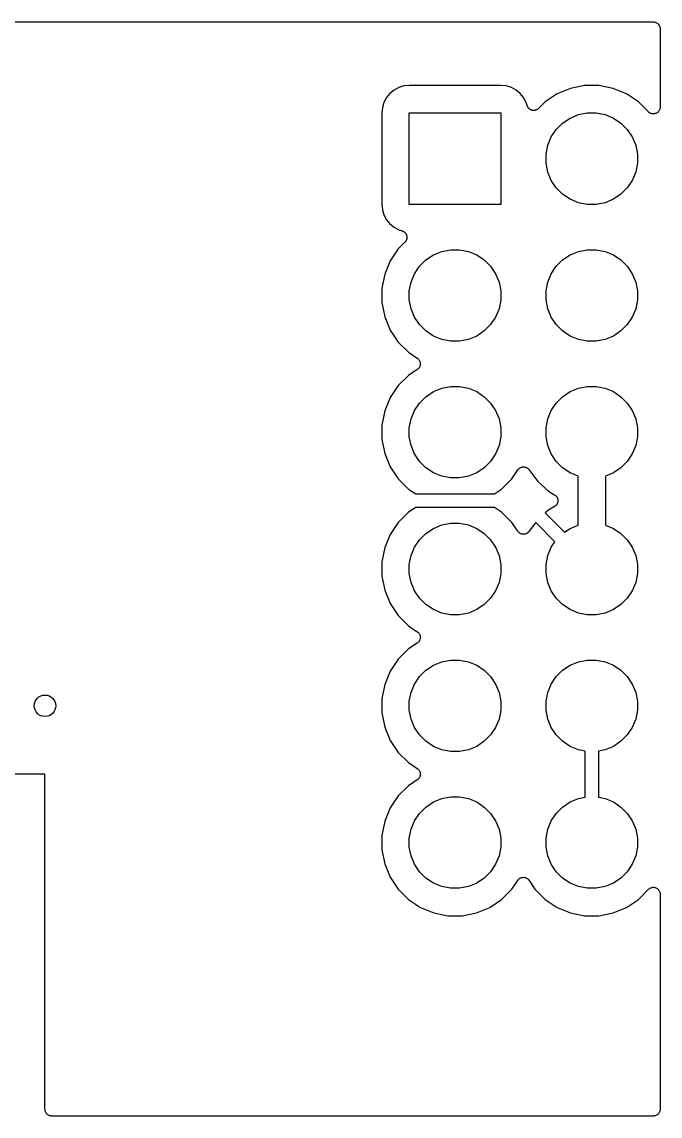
# Model space of a CAD drawing. Extents: x 4.75 to 6.45, y -3.9 to -3.1.
# Drawn here: x 5.983 to 6.45, y -3.9 to -3.1 of the extents above; entities that cross this region are included whole.
import ezdxf

# ---------------------------------------------------------------- set-up
doc = ezdxf.new("R2010")
doc.units = 0
doc.header["$MEASUREMENT"] = 0
doc.layers.add('BLACK', color=7, linetype='CONTINUOUS')

msp = doc.modelspace()

# ---------------------------------------------------------------- linework, layer by layer
at = {"layer": 'BLACK', "linetype": 'CONTINUOUS'}
for p, q in [((4.755, -3.1), (6.445, -3.1)), ((6.445, -3.1), (6.44503, -3.1)), ((6.44503, -3.1), (6.44503, -3.1)), ((6.44503, -3.1), (6.44504, -3.1)), ((6.44504, -3.1), (6.44507, -3.1)), ((6.44507, -3.1), (6.44554, -3.10005)), ((6.44554, -3.10005), (6.44601, -3.1001)), ((6.44601, -3.1001), (6.44602, -3.10011)), ((6.44602, -3.10011), (6.44604, -3.10011)), ((6.44604, -3.10011), (6.44649, -3.10025)), ((6.44649, -3.10025), (6.44694, -3.10039)), ((6.44694, -3.10039), (6.44695, -3.1004)), ((6.44695, -3.1004), (6.44697, -3.1004)), ((6.44697, -3.1004), (6.44738, -3.10063)), ((6.44738, -3.10063), (6.4478, -3.10085)), ((6.4478, -3.10085), (6.44781, -3.10087)), ((6.44781, -3.10087), (6.44782, -3.10087)), ((6.44782, -3.10087), (6.44818, -3.10118)), ((6.44818, -3.10118), (6.44855, -3.10148)), ((6.44855, -3.10148), (6.44856, -3.10149)), ((6.44856, -3.10149), (6.44857, -3.1015)), ((6.44857, -3.1015), (6.44887, -3.10187)), ((6.44887, -3.10187), (6.44916, -3.10223)), ((6.44916, -3.10223), (6.44917, -3.10225)), ((6.44917, -3.10225), (6.44918, -3.10226)), ((6.44918, -3.10226), (6.4494, -3.10268)), ((6.4494, -3.10268), (6.44962, -3.10309)), ((6.44962, -3.10309), (6.44963, -3.10311)), ((6.44963, -3.10311), (6.44964, -3.10313)), ((6.44964, -3.10313), (6.44977, -3.10358)), ((6.44977, -3.10358), (6.4499, -3.10403)), ((6.4499, -3.10403), (6.44991, -3.10405)), ((6.44991, -3.10405), (6.44991, -3.10406)), ((6.44991, -3.10406), (6.44995, -3.10453)), ((6.44995, -3.10453), (6.45, -3.105)), ((6.45, -3.105), (6.45, -3.16232)), ((6.25537, -3.14983), (6.25232, -3.15232)), ((6.25884, -3.14797), (6.25537, -3.14983)), ((6.26261, -3.14682), (6.25884, -3.14797)), ((6.26678, -3.14641), (6.26261, -3.14682)), ((6.33322, -3.14641), (6.26678, -3.14641)), ((6.33739, -3.14682), (6.33322, -3.14641)), ((6.34116, -3.14797), (6.33739, -3.14682)), ((6.34463, -3.14983), (6.34116, -3.14797)), ((6.34768, -3.15232), (6.34463, -3.14983)), ((6.38441, -3.14859), (6.37467, -3.15262)), ((6.39473, -3.14654), (6.38441, -3.14859)), ((6.40527, -3.14654), (6.39473, -3.14654)), ((6.41559, -3.14859), (6.40527, -3.14654)), ((6.42532, -3.15262), (6.41559, -3.14859)), ((6.24797, -3.15884), (6.24682, -3.16261)), ((6.24983, -3.15537), (6.24797, -3.15884)), ((6.25232, -3.15232), (6.24983, -3.15537)), ((6.35017, -3.15537), (6.34768, -3.15232)), ((6.35203, -3.15884), (6.35017, -3.15537)), ((6.35276, -3.16123), (6.35203, -3.15884)), ((6.36592, -3.15847), (6.36108, -3.16331)), ((6.37467, -3.15262), (6.36592, -3.15847)), ((6.43408, -3.15847), (6.42532, -3.15262)), ((6.44146, -3.16585), (6.43408, -3.15847)), ((6.24682, -3.16261), (6.24641, -3.16678)), ((6.24641, -3.16678), (6.24641, -3.23322)), ((6.26654, -3.23346), (6.26654, -3.16654)), ((6.26654, -3.16654), (6.33346, -3.16654)), ((6.33346, -3.16654), (6.33346, -3.23346)), ((6.35284, -3.16145), (6.35276, -3.16123)), ((6.35291, -3.16167), (6.35284, -3.16145)), ((6.35303, -3.16189), (6.35291, -3.16167)), ((6.35313, -3.16213), (6.35303, -3.16189)), ((6.35326, -3.16233), (6.35313, -3.16213)), ((6.35337, -3.16253), (6.35326, -3.16233)), ((6.35353, -3.16273), (6.35337, -3.16253)), ((6.35367, -3.16294), (6.35353, -3.16273)), ((6.35383, -3.16311), (6.35367, -3.16294)), ((6.35398, -3.16329), (6.35383, -3.16311)), ((6.35418, -3.16345), (6.35398, -3.16329)), ((6.35436, -3.16364), (6.35418, -3.16345)), ((6.35455, -3.16377), (6.35436, -3.16364)), ((6.35473, -3.16391), (6.35455, -3.16377)), ((6.35495, -3.16404), (6.35473, -3.16391)), ((6.35517, -3.16418), (6.35495, -3.16404)), ((6.35538, -3.16427), (6.35517, -3.16418)), ((6.35559, -3.16438), (6.35538, -3.16427)), ((6.35583, -3.16446), (6.35559, -3.16438)), ((6.35607, -3.16456), (6.35583, -3.16446)), ((6.3563, -3.1646), (6.35607, -3.16456)), ((6.35652, -3.16467), (6.3563, -3.1646)), ((6.35677, -3.1647), (6.35652, -3.16467)), ((6.35702, -3.16475), (6.35677, -3.1647)), ((6.35726, -3.16475), (6.35702, -3.16475)), ((6.35749, -3.16478), (6.35726, -3.16475)), ((6.35774, -3.16476), (6.35749, -3.16478)), ((6.358, -3.16476), (6.35774, -3.16476)), ((6.35823, -3.16471), (6.358, -3.16476)), ((6.35846, -3.16469), (6.35823, -3.16471)), ((6.35871, -3.16462), (6.35846, -3.16469)), ((6.35896, -3.16457), (6.35871, -3.16462)), ((6.35917, -3.16449), (6.35896, -3.16457)), ((6.3594, -3.16442), (6.35917, -3.16449)), ((6.35962, -3.1643), (6.3594, -3.16442)), ((6.35986, -3.16421), (6.35962, -3.1643)), ((6.36006, -3.16408), (6.35986, -3.16421)), ((6.36026, -3.16397), (6.36006, -3.16408)), ((6.36046, -3.16381), (6.36026, -3.16397)), ((6.36068, -3.16367), (6.36046, -3.16381)), ((6.36084, -3.16351), (6.36068, -3.16367)), ((6.36103, -3.16336), (6.36084, -3.16351)), ((6.36108, -3.16331), (6.36103, -3.16336)), ((6.38415, -3.17034), (6.39024, -3.16782)), ((6.39024, -3.16782), (6.3967, -3.16654)), ((6.3967, -3.16654), (6.4033, -3.16654)), ((6.4033, -3.16654), (6.40976, -3.16782)), ((6.40976, -3.16782), (6.41585, -3.17034)), ((6.44183, -3.16616), (6.44146, -3.16585)), ((6.4422, -3.16646), (6.44183, -3.16616)), ((6.44221, -3.16647), (6.4422, -3.16646)), ((6.44222, -3.16647), (6.44221, -3.16647)), ((6.44263, -3.1667), (6.44222, -3.16647)), ((6.44306, -3.16693), (6.44263, -3.1667)), ((6.44307, -3.16693), (6.44306, -3.16693)), ((6.44308, -3.16693), (6.44307, -3.16693)), ((6.44353, -3.16707), (6.44308, -3.16693)), ((6.44399, -3.16722), (6.44353, -3.16707)), ((6.444, -3.16722), (6.44399, -3.16722)), ((6.44401, -3.16722), (6.444, -3.16722)), ((6.44448, -3.16727), (6.44401, -3.16722)), ((6.44497, -3.16732), (6.44448, -3.16727)), ((6.44498, -3.16732), (6.44497, -3.16732)), ((6.44497, -3.16732), (6.44497, -3.16732)), ((6.44546, -3.16727), (6.44498, -3.16732)), ((6.44594, -3.16723), (6.44546, -3.16727)), ((6.44595, -3.16723), (6.44594, -3.16723)), ((6.44641, -3.16709), (6.44595, -3.16723)), ((6.44595, -3.16723), (6.44595, -3.16723)), ((6.44687, -3.16695), (6.44641, -3.16709)), ((6.44688, -3.16695), (6.44687, -3.16695)), ((6.44689, -3.16695), (6.44688, -3.16695)), ((6.44731, -3.16672), (6.44689, -3.16695)), ((6.44774, -3.1665), (6.44731, -3.16672)), ((6.44775, -3.16649), (6.44774, -3.1665)), ((6.44774, -3.1665), (6.44774, -3.1665)), ((6.44812, -3.16619), (6.44775, -3.16649)), ((6.4485, -3.16589), (6.44812, -3.16619)), ((6.44851, -3.16588), (6.4485, -3.16588)), ((6.4485, -3.16588), (6.4485, -3.16589)), ((6.44881, -3.16552), (6.44851, -3.16588)), ((6.44913, -3.16514), (6.44881, -3.16552)), ((6.44914, -3.16513), (6.44913, -3.16514)), ((6.44913, -3.16514), (6.44913, -3.16514)), ((6.44936, -3.16472), (6.44914, -3.16513)), ((6.4496, -3.16429), (6.44936, -3.16472)), ((6.44974, -3.16382), (6.4496, -3.16427)), ((6.4496, -3.16427), (6.4496, -3.16428)), ((6.4496, -3.16428), (6.4496, -3.16429)), ((6.44989, -3.16336), (6.44974, -3.16382)), ((6.44995, -3.16287), (6.44989, -3.16334)), ((6.44989, -3.16334), (6.44989, -3.16335)), ((6.44989, -3.16335), (6.44989, -3.16336)), ((6.45, -3.16239), (6.44995, -3.16287)), ((6.45, -3.16232), (6.45, -3.16237)), ((6.45, -3.16237), (6.45, -3.16237)), ((6.45, -3.16237), (6.45, -3.16237)), ((6.45, -3.16237), (6.45, -3.16239)), ((6.37401, -3.17867), (6.37867, -3.17401)), ((6.37867, -3.17401), (6.38415, -3.17034)), ((6.41585, -3.17034), (6.42133, -3.17401)), ((6.42133, -3.17401), (6.42599, -3.17867)), ((6.37034, -3.18415), (6.37401, -3.17867)), ((6.42599, -3.17867), (6.42966, -3.18415)), ((6.36654, -3.1967), (6.36782, -3.19024)), ((6.36782, -3.19024), (6.37034, -3.18415)), ((6.42966, -3.18415), (6.43218, -3.19024)), ((6.43218, -3.19024), (6.43346, -3.1967)), ((6.36654, -3.2033), (6.36654, -3.1967)), ((6.43346, -3.1967), (6.43346, -3.2033)), ((6.36782, -3.20976), (6.36654, -3.2033)), ((6.43346, -3.2033), (6.43218, -3.20976)), ((6.37034, -3.21585), (6.36782, -3.20976)), ((6.37401, -3.22133), (6.37034, -3.21585)), ((6.42966, -3.21585), (6.42599, -3.22133)), ((6.43218, -3.20976), (6.42966, -3.21585)), ((6.37867, -3.22599), (6.37401, -3.22133)), ((6.42599, -3.22133), (6.42133, -3.22599)), ((6.38415, -3.22966), (6.37867, -3.22599)), ((6.39024, -3.23218), (6.38415, -3.22966)), ((6.41585, -3.22966), (6.40976, -3.23218)), ((6.42133, -3.22599), (6.41585, -3.22966)), ((6.24641, -3.23322), (6.24682, -3.23739)), ((6.24682, -3.23739), (6.24797, -3.24116)), ((6.33346, -3.23346), (6.26654, -3.23346)), ((6.3967, -3.23346), (6.39024, -3.23218)), ((6.4033, -3.23346), (6.3967, -3.23346)), ((6.40976, -3.23218), (6.4033, -3.23346)), ((6.24797, -3.24116), (6.24983, -3.24463)), ((6.24983, -3.24463), (6.25232, -3.24768)), ((6.25232, -3.24768), (6.25537, -3.25017)), ((6.25537, -3.25017), (6.25884, -3.25203)), ((6.25884, -3.25203), (6.26123, -3.25276)), ((6.26123, -3.25276), (6.2613, -3.25278)), ((6.2613, -3.25278), (6.26151, -3.25287)), ((6.26151, -3.25287), (6.26173, -3.25294)), ((6.26173, -3.25294), (6.26196, -3.25306)), ((6.26196, -3.25306), (6.26219, -3.25316)), ((6.26219, -3.25316), (6.26239, -3.25329)), ((6.26239, -3.25329), (6.26259, -3.2534)), ((6.26259, -3.2534), (6.26279, -3.25357)), ((6.26279, -3.25357), (6.263, -3.25371)), ((6.263, -3.25371), (6.26316, -3.25388)), ((6.26316, -3.25388), (6.26334, -3.25403)), ((6.26334, -3.25403), (6.2635, -3.25423)), ((6.2635, -3.25423), (6.26368, -3.25441)), ((6.26368, -3.25441), (6.26381, -3.25461)), ((6.26381, -3.25461), (6.26395, -3.25479)), ((6.26395, -3.25479), (6.26407, -3.25501)), ((6.26407, -3.25501), (6.26421, -3.25523)), ((6.26421, -3.25523), (6.2643, -3.25545)), ((6.2643, -3.25545), (6.26441, -3.25565)), ((6.26441, -3.25565), (6.26448, -3.2559)), ((6.26448, -3.2559), (6.26458, -3.25613)), ((6.26331, -3.26108), (6.25847, -3.26592)), ((6.26346, -3.2609), (6.26331, -3.26108)), ((6.26363, -3.26073), (6.26346, -3.2609)), ((6.26377, -3.26052), (6.26363, -3.26073)), ((6.26393, -3.26032), (6.26377, -3.26052)), ((6.26404, -3.26012), (6.26393, -3.26032)), ((6.26417, -3.25992), (6.26404, -3.26012)), ((6.26427, -3.25969), (6.26417, -3.25992)), ((6.26439, -3.25946), (6.26427, -3.25969)), ((6.26446, -3.25924), (6.26439, -3.25946)), ((6.26455, -3.25902), (6.26446, -3.25924)), ((6.26461, -3.25877), (6.26455, -3.25902)), ((6.26458, -3.25613), (6.26462, -3.25636)), ((6.26468, -3.25853), (6.26461, -3.25877)), ((6.26462, -3.25636), (6.26469, -3.25659)), ((6.2647, -3.2583), (6.26468, -3.25853)), ((6.26469, -3.25659), (6.26471, -3.25684)), ((6.26475, -3.25807), (6.2647, -3.2583)), ((6.26471, -3.25684), (6.26476, -3.25709)), ((6.26478, -3.25756), (6.26475, -3.25781)), ((6.26475, -3.25781), (6.26475, -3.25807)), ((6.26476, -3.25709), (6.26476, -3.25733)), ((6.26476, -3.25733), (6.26478, -3.25756)), ((6.25847, -3.26592), (6.25262, -3.27468)), ((6.27867, -3.27401), (6.28415, -3.27034)), ((6.28415, -3.27034), (6.29024, -3.26782)), ((6.29024, -3.26782), (6.2967, -3.26654)), ((6.2967, -3.26654), (6.3033, -3.26654)), ((6.3033, -3.26654), (6.30976, -3.26782)), ((6.30976, -3.26782), (6.31585, -3.27034)), ((6.31585, -3.27034), (6.32133, -3.27401)), ((6.37867, -3.27401), (6.38415, -3.27034)), ((6.38415, -3.27034), (6.39024, -3.26782)), ((6.39024, -3.26782), (6.3967, -3.26654)), ((6.3967, -3.26654), (6.4033, -3.26654)), ((6.4033, -3.26654), (6.40976, -3.26782)), ((6.40976, -3.26782), (6.41585, -3.27034)), ((6.41585, -3.27034), (6.42133, -3.27401)), ((6.25262, -3.27468), (6.24859, -3.28441)), ((6.27034, -3.28415), (6.27401, -3.27867)), ((6.27401, -3.27867), (6.27867, -3.27401)), ((6.32133, -3.27401), (6.32599, -3.27867)), ((6.32599, -3.27867), (6.32966, -3.28415)), ((6.37034, -3.28415), (6.37401, -3.27867)), ((6.37401, -3.27867), (6.37867, -3.27401)), ((6.42133, -3.27401), (6.42599, -3.27867)), ((6.42599, -3.27867), (6.42966, -3.28415)), ((6.24859, -3.28441), (6.24654, -3.29473)), ((6.26782, -3.29024), (6.27034, -3.28415)), ((6.32966, -3.28415), (6.33218, -3.29024)), ((6.36782, -3.29024), (6.37034, -3.28415)), ((6.42966, -3.28415), (6.43218, -3.29024)), ((6.24654, -3.29473), (6.24654, -3.30527)), ((6.26654, -3.2967), (6.26782, -3.29024)), ((6.33218, -3.29024), (6.33346, -3.2967)), ((6.36654, -3.2967), (6.36782, -3.29024)), ((6.43218, -3.29024), (6.43346, -3.2967)), ((6.26654, -3.3033), (6.26654, -3.2967)), ((6.26782, -3.30976), (6.26654, -3.3033)), ((6.33346, -3.3033), (6.33218, -3.30976)), ((6.33346, -3.2967), (6.33346, -3.3033)), ((6.36654, -3.3033), (6.36654, -3.2967)), ((6.36782, -3.30976), (6.36654, -3.3033)), ((6.43346, -3.3033), (6.43218, -3.30976)), ((6.43346, -3.2967), (6.43346, -3.3033)), ((6.24654, -3.30527), (6.24859, -3.3156)), ((6.27034, -3.31585), (6.26782, -3.30976)), ((6.33218, -3.30976), (6.32966, -3.31585)), ((6.37034, -3.31585), (6.36782, -3.30976)), ((6.43218, -3.30976), (6.42966, -3.31585)), ((6.24859, -3.3156), (6.25262, -3.32532)), ((6.27401, -3.32133), (6.27034, -3.31585)), ((6.32966, -3.31585), (6.32599, -3.32133)), ((6.37401, -3.32133), (6.37034, -3.31585)), ((6.42966, -3.31585), (6.42599, -3.32133)), ((6.25262, -3.32532), (6.25847, -3.33408)), ((6.27867, -3.32599), (6.27401, -3.32133)), ((6.28415, -3.32966), (6.27867, -3.32599)), ((6.32133, -3.32599), (6.31585, -3.32966)), ((6.32599, -3.32133), (6.32133, -3.32599)), ((6.37867, -3.32599), (6.37401, -3.32133)), ((6.38415, -3.32966), (6.37867, -3.32599)), ((6.42133, -3.32599), (6.41585, -3.32966)), ((6.42599, -3.32133), (6.42133, -3.32599)), ((6.25847, -3.33408), (6.26592, -3.34153)), ((6.29024, -3.33218), (6.28415, -3.32966)), ((6.2967, -3.33346), (6.29024, -3.33218)), ((6.3033, -3.33346), (6.2967, -3.33346)), ((6.30976, -3.33218), (6.3033, -3.33346)), ((6.31585, -3.32966), (6.30976, -3.33218)), ((6.39024, -3.33218), (6.38415, -3.32966)), ((6.3967, -3.33346), (6.39024, -3.33218)), ((6.4033, -3.33346), (6.3967, -3.33346)), ((6.40976, -3.33218), (6.4033, -3.33346)), ((6.41585, -3.32966), (6.40976, -3.33218)), ((6.26592, -3.34153), (6.27237, -3.34584)), ((6.27237, -3.34584), (6.27241, -3.34587)), ((6.27241, -3.34587), (6.27241, -3.34587)), ((6.27241, -3.34587), (6.27241, -3.34587)), ((6.27241, -3.34587), (6.27243, -3.34588)), ((6.27243, -3.34588), (6.2728, -3.34619)), ((6.2728, -3.34619), (6.27316, -3.34649)), ((6.27316, -3.34649), (6.27317, -3.3465)), ((6.27317, -3.3465), (6.27318, -3.34651)), ((6.27318, -3.34651), (6.27348, -3.34688)), ((6.27348, -3.34688), (6.27377, -3.34725)), ((6.27377, -3.34725), (6.27378, -3.34726)), ((6.27378, -3.34726), (6.27379, -3.34727)), ((6.27379, -3.34727), (6.27401, -3.34769)), ((6.2742, -3.35195), (6.27398, -3.35236)), ((6.27401, -3.34769), (6.27423, -3.34811)), ((6.27421, -3.35193), (6.2742, -3.35194)), ((6.2742, -3.35194), (6.2742, -3.35195)), ((6.27435, -3.35147), (6.27421, -3.35193)), ((6.27423, -3.34811), (6.27423, -3.34813)), ((6.27423, -3.34813), (6.27424, -3.34814)), ((6.27424, -3.34814), (6.27437, -3.3486)), ((6.27449, -3.35102), (6.27435, -3.35147)), ((6.27437, -3.3486), (6.27451, -3.34905)), ((6.2745, -3.35099), (6.27449, -3.35101)), ((6.27449, -3.35101), (6.27449, -3.35102)), ((6.27455, -3.35052), (6.2745, -3.35099)), ((6.27451, -3.34905), (6.27451, -3.34906)), ((6.27451, -3.34906), (6.27451, -3.34908)), ((6.27451, -3.34908), (6.27455, -3.34955)), ((6.27455, -3.34955), (6.2746, -3.35002)), ((6.2746, -3.35005), (6.27455, -3.35052)), ((6.2746, -3.35002), (6.2746, -3.35003)), ((6.2746, -3.35003), (6.2746, -3.35005)), ((6.26592, -3.35847), (6.25847, -3.36592)), ((6.27237, -3.35416), (6.26592, -3.35847)), ((6.27274, -3.35385), (6.27237, -3.35416)), ((6.27311, -3.35356), (6.27274, -3.35385)), ((6.27312, -3.35355), (6.27311, -3.35356)), ((6.27313, -3.35354), (6.27312, -3.35355)), ((6.27343, -3.35317), (6.27313, -3.35354)), ((6.27373, -3.35281), (6.27343, -3.35317)), ((6.27374, -3.3528), (6.27373, -3.35281)), ((6.27375, -3.35279), (6.27374, -3.3528)), ((6.27398, -3.35236), (6.27375, -3.35279)), ((6.25847, -3.36592), (6.25262, -3.37468)), ((6.28415, -3.37034), (6.29024, -3.36782)), ((6.29024, -3.36782), (6.2967, -3.36654)), ((6.2967, -3.36654), (6.3033, -3.36654)), ((6.3033, -3.36654), (6.30976, -3.36782)), ((6.30976, -3.36782), (6.31585, -3.37034)), ((6.38415, -3.37034), (6.39024, -3.36782)), ((6.39024, -3.36782), (6.3967, -3.36654)), ((6.3967, -3.36654), (6.4033, -3.36654)), ((6.4033, -3.36654), (6.40976, -3.36782)), ((6.40976, -3.36782), (6.41585, -3.37034)), ((6.25262, -3.37468), (6.24859, -3.38441)), ((6.27401, -3.37867), (6.27867, -3.37401)), ((6.27867, -3.37401), (6.28415, -3.37034)), ((6.31585, -3.37034), (6.32133, -3.37401)), ((6.32133, -3.37401), (6.32599, -3.37867)), ((6.37401, -3.37867), (6.37867, -3.37401)), ((6.37867, -3.37401), (6.38415, -3.37034)), ((6.41585, -3.37034), (6.42133, -3.37401)), ((6.42133, -3.37401), (6.42599, -3.37867)), ((6.27034, -3.38415), (6.27401, -3.37867)), ((6.32599, -3.37867), (6.32966, -3.38415)), ((6.37034, -3.38415), (6.37401, -3.37867)), ((6.42599, -3.37867), (6.42966, -3.38415)), ((6.24859, -3.38441), (6.24654, -3.39473)), ((6.26654, -3.3967), (6.26782, -3.39024)), ((6.26782, -3.39024), (6.27034, -3.38415)), ((6.32966, -3.38415), (6.33218, -3.39024)), ((6.33218, -3.39024), (6.33346, -3.3967)), ((6.36654, -3.3967), (6.36782, -3.39024)), ((6.36782, -3.39024), (6.37034, -3.38415)), ((6.42966, -3.38415), (6.43218, -3.39024)), ((6.43218, -3.39024), (6.43346, -3.3967)), ((6.24654, -3.39473), (6.24654, -3.40527)), ((6.26654, -3.4033), (6.26654, -3.3967)), ((6.33346, -3.3967), (6.33346, -3.4033)), ((6.36654, -3.4033), (6.36654, -3.3967)), ((6.43346, -3.3967), (6.43346, -3.4033)), ((6.24654, -3.40527), (6.24859, -3.41559)), ((6.26782, -3.40976), (6.26654, -3.4033)), ((6.33346, -3.4033), (6.33218, -3.40976)), ((6.36782, -3.40976), (6.36654, -3.4033)), ((6.43346, -3.4033), (6.43218, -3.40976)), ((6.24859, -3.41559), (6.25262, -3.42532)), ((6.27034, -3.41585), (6.26782, -3.40976)), ((6.27401, -3.42133), (6.27034, -3.41585)), ((6.32966, -3.41585), (6.32599, -3.42133)), ((6.33218, -3.40976), (6.32966, -3.41585)), ((6.37034, -3.41585), (6.36782, -3.40976)), ((6.37401, -3.42133), (6.37034, -3.41585)), ((6.42966, -3.41585), (6.42599, -3.42133)), ((6.43218, -3.40976), (6.42966, -3.41585)), ((6.27867, -3.42599), (6.27401, -3.42133)), ((6.32599, -3.42133), (6.32133, -3.42599)), ((6.37867, -3.42599), (6.37401, -3.42133)), ((6.42599, -3.42133), (6.42133, -3.42599)), ((6.25262, -3.42532), (6.25847, -3.43408)), ((6.28415, -3.42966), (6.27867, -3.42599)), ((6.29024, -3.43218), (6.28415, -3.42966)), ((6.31585, -3.42966), (6.30976, -3.43218)), ((6.32133, -3.42599), (6.31585, -3.42966)), ((6.34153, -3.43408), (6.34589, -3.42756)), ((6.34589, -3.42756), (6.34593, -3.4275)), ((6.34593, -3.4275), (6.34615, -3.42724)), ((6.34615, -3.42724), (6.34636, -3.42696)), ((6.34636, -3.42696), (6.34646, -3.42687)), ((6.34646, -3.42687), (6.34655, -3.42676)), ((6.34655, -3.42676), (6.34683, -3.42654)), ((6.34683, -3.42654), (6.34708, -3.42631)), ((6.34708, -3.42631), (6.3472, -3.42624)), ((6.3472, -3.42624), (6.34732, -3.42615)), ((6.34732, -3.42615), (6.34762, -3.42599)), ((6.34762, -3.42599), (6.34792, -3.42581)), ((6.34792, -3.42581), (6.34806, -3.42576)), ((6.34806, -3.42576), (6.34818, -3.4257)), ((6.34818, -3.4257), (6.34851, -3.4256)), ((6.34851, -3.4256), (6.34884, -3.42549)), ((6.34884, -3.42549), (6.34898, -3.42546)), ((6.34898, -3.42546), (6.34912, -3.42542)), ((6.34912, -3.42542), (6.34946, -3.42539)), ((6.34946, -3.42539), (6.34981, -3.42534)), ((6.34981, -3.42534), (6.34995, -3.42535)), ((6.34995, -3.42535), (6.35009, -3.42534)), ((6.35009, -3.42534), (6.35044, -3.42538)), ((6.35044, -3.42538), (6.35078, -3.42539)), ((6.35078, -3.42539), (6.35092, -3.42543)), ((6.35092, -3.42543), (6.35106, -3.42544)), ((6.35106, -3.42544), (6.35139, -3.42555)), ((6.35139, -3.42555), (6.35173, -3.42563)), ((6.35173, -3.42563), (6.35186, -3.42569)), ((6.35186, -3.42569), (6.35199, -3.42573)), ((6.35199, -3.42573), (6.3523, -3.4259)), ((6.3523, -3.4259), (6.35261, -3.42605)), ((6.35261, -3.42605), (6.35272, -3.42613)), ((6.35272, -3.42613), (6.35285, -3.4262)), ((6.35285, -3.4262), (6.35312, -3.42642)), ((6.35312, -3.42642), (6.35339, -3.42663)), ((6.35339, -3.42663), (6.35349, -3.42673)), ((6.35349, -3.42673), (6.3536, -3.42682)), ((6.3536, -3.42682), (6.35382, -3.42709)), ((6.35382, -3.42709), (6.35405, -3.42735)), ((6.35405, -3.42735), (6.3605, -3.436)), ((6.38415, -3.42966), (6.37867, -3.42599)), ((6.39, -3.43208), (6.38415, -3.42966)), ((6.41585, -3.42966), (6.41, -3.43208)), ((6.42133, -3.42599), (6.41585, -3.42966)), ((6.25847, -3.43408), (6.26592, -3.44153)), ((6.2967, -3.43346), (6.29024, -3.43218)), ((6.3033, -3.43346), (6.2967, -3.43346)), ((6.30976, -3.43218), (6.3033, -3.43346)), ((6.33408, -3.44153), (6.34153, -3.43408)), ((6.3605, -3.436), (6.36828, -3.44301)), ((6.39, -3.46792), (6.39, -3.43208)), ((6.41, -3.43208), (6.41, -3.46792)), ((6.26592, -3.44153), (6.27123, -3.44508)), ((6.27123, -3.44508), (6.32877, -3.44508)), ((6.32877, -3.44508), (6.33408, -3.44153)), ((6.36828, -3.44301), (6.37281, -3.4457)), ((6.37281, -3.4457), (6.37286, -3.44574)), ((6.37286, -3.44574), (6.37306, -3.44589)), ((6.37306, -3.44589), (6.37327, -3.44602)), ((6.37327, -3.44602), (6.37345, -3.44618)), ((6.37345, -3.44618), (6.37364, -3.44633)), ((6.37364, -3.44633), (6.37381, -3.44651)), ((6.37381, -3.44651), (6.37399, -3.44668)), ((6.37399, -3.44668), (6.37413, -3.44688)), ((6.37413, -3.44688), (6.37429, -3.44706)), ((6.37429, -3.44706), (6.37442, -3.44727)), ((6.37442, -3.44727), (6.37456, -3.44747)), ((6.37456, -3.44747), (6.37466, -3.44769)), ((6.37466, -3.44769), (6.37478, -3.4479)), ((6.37478, -3.4479), (6.37487, -3.44813)), ((6.27123, -3.45492), (6.26592, -3.45847)), ((6.32877, -3.45492), (6.27123, -3.45492)), ((6.33408, -3.45847), (6.32877, -3.45492)), ((6.37281, -3.4543), (6.36828, -3.45699)), ((6.373, -3.45415), (6.37281, -3.4543)), ((6.37321, -3.45402), (6.373, -3.45415)), ((6.3734, -3.45386), (6.37321, -3.45402)), ((6.37359, -3.45372), (6.3734, -3.45386)), ((6.37376, -3.45354), (6.37359, -3.45372)), ((6.37394, -3.45337), (6.37376, -3.45354)), ((6.37409, -3.45318), (6.37394, -3.45337)), ((6.37425, -3.453), (6.37409, -3.45318)), ((6.37438, -3.45279), (6.37425, -3.453)), ((6.37452, -3.45259), (6.37438, -3.45279)), ((6.37463, -3.45237), (6.37452, -3.45259)), ((6.37475, -3.45216), (6.37463, -3.45237)), ((6.37484, -3.45193), (6.37475, -3.45216)), ((6.37495, -3.45171), (6.37484, -3.45193)), ((6.37487, -3.44813), (6.37497, -3.44836)), ((6.37501, -3.45147), (6.37495, -3.45171)), ((6.37497, -3.44836), (6.37503, -3.44859)), ((6.37509, -3.45125), (6.37501, -3.45147)), ((6.37503, -3.44859), (6.37511, -3.44882)), ((6.37513, -3.451), (6.37509, -3.45125)), ((6.37511, -3.44882), (6.37514, -3.44907)), ((6.37519, -3.45076), (6.37513, -3.451)), ((6.37514, -3.44907), (6.3752, -3.44931)), ((6.3752, -3.45052), (6.37519, -3.45076)), ((6.3752, -3.44931), (6.37521, -3.44955)), ((6.37524, -3.45028), (6.3752, -3.45052)), ((6.37521, -3.44955), (6.37524, -3.44979)), ((6.37524, -3.44979), (6.37523, -3.45003)), ((6.37523, -3.45003), (6.37524, -3.45028)), ((6.26592, -3.45847), (6.25847, -3.46592)), ((6.34153, -3.46592), (6.33408, -3.45847)), ((6.36828, -3.45699), (6.366, -3.45904)), ((6.366, -3.45904), (6.38005, -3.47309)), ((6.25847, -3.46592), (6.25262, -3.47468)), ((6.27867, -3.47401), (6.28415, -3.47034)), ((6.28415, -3.47034), (6.29024, -3.46782)), ((6.29024, -3.46782), (6.2967, -3.46654)), ((6.2967, -3.46654), (6.3033, -3.46654)), ((6.3033, -3.46654), (6.30976, -3.46782)), ((6.30976, -3.46782), (6.31585, -3.47034)), ((6.31585, -3.47034), (6.32133, -3.47401)), ((6.34589, -3.47244), (6.34153, -3.46592)), ((6.35902, -3.46598), (6.35405, -3.47265)), ((6.37309, -3.48005), (6.35902, -3.46598)), ((6.38005, -3.47309), (6.38415, -3.47034)), ((6.38415, -3.47034), (6.39, -3.46792)), ((6.41, -3.46792), (6.41585, -3.47034)), ((6.41585, -3.47034), (6.42133, -3.47401)), ((6.25262, -3.47468), (6.24859, -3.4844)), ((6.27034, -3.48415), (6.27401, -3.47867)), ((6.27401, -3.47867), (6.27867, -3.47401)), ((6.32133, -3.47401), (6.32599, -3.47867)), ((6.32599, -3.47867), (6.32966, -3.48415)), ((6.34611, -3.47271), (6.34589, -3.47244)), ((6.34631, -3.47299), (6.34611, -3.47271)), ((6.34641, -3.47308), (6.34631, -3.47299)), ((6.3465, -3.47319), (6.34641, -3.47308)), ((6.34677, -3.47341), (6.3465, -3.47319)), ((6.34703, -3.47365), (6.34677, -3.47341)), ((6.34715, -3.47372), (6.34703, -3.47365)), ((6.34726, -3.47381), (6.34715, -3.47372)), ((6.34756, -3.47398), (6.34726, -3.47381)), ((6.34786, -3.47416), (6.34756, -3.47398)), ((6.34799, -3.47421), (6.34786, -3.47416)), ((6.34812, -3.47428), (6.34799, -3.47421)), ((6.34845, -3.47438), (6.34812, -3.47428)), ((6.34877, -3.4745), (6.34845, -3.47438)), ((6.34891, -3.47452), (6.34877, -3.4745)), ((6.34905, -3.47456), (6.34891, -3.47452)), ((6.34939, -3.4746), (6.34905, -3.47456)), ((6.34974, -3.47465), (6.34939, -3.4746)), ((6.34988, -3.47465), (6.34974, -3.47465)), ((6.35002, -3.47466), (6.34988, -3.47465)), ((6.35037, -3.47463), (6.35002, -3.47466)), ((6.35071, -3.47462), (6.35037, -3.47463)), ((6.35085, -3.47458), (6.35071, -3.47462)), ((6.35099, -3.47457), (6.35085, -3.47458)), ((6.35133, -3.47447), (6.35099, -3.47457)), ((6.35166, -3.47439), (6.35133, -3.47447)), ((6.35179, -3.47433), (6.35166, -3.47439)), ((6.35193, -3.47429), (6.35179, -3.47433)), ((6.35223, -3.47413), (6.35193, -3.47429)), ((6.35255, -3.47399), (6.35223, -3.47413)), ((6.35267, -3.4739), (6.35255, -3.47399)), ((6.35279, -3.47384), (6.35267, -3.4739)), ((6.35306, -3.47362), (6.35279, -3.47384)), ((6.35334, -3.47342), (6.35306, -3.47362)), ((6.35344, -3.47331), (6.35334, -3.47342)), ((6.35355, -3.47322), (6.35344, -3.47331)), ((6.35377, -3.47296), (6.35355, -3.47322)), ((6.35401, -3.47271), (6.35377, -3.47296)), ((6.35405, -3.47265), (6.35401, -3.47271)), ((6.42133, -3.47401), (6.42599, -3.47867)), ((6.42599, -3.47867), (6.42966, -3.48415)), ((6.24859, -3.4844), (6.24654, -3.49473)), ((6.26782, -3.49024), (6.27034, -3.48415)), ((6.32966, -3.48415), (6.33218, -3.49024)), ((6.36782, -3.49024), (6.37034, -3.48415)), ((6.37034, -3.48415), (6.37309, -3.48005)), ((6.42966, -3.48415), (6.43218, -3.49024)), ((6.24654, -3.49473), (6.24654, -3.50527)), ((6.26654, -3.4967), (6.26782, -3.49024)), ((6.33218, -3.49024), (6.33346, -3.4967)), ((6.36654, -3.4967), (6.36782, -3.49024)), ((6.43218, -3.49024), (6.43346, -3.4967)), ((6.26654, -3.5033), (6.26654, -3.4967)), ((6.26782, -3.50976), (6.26654, -3.5033)), ((6.33346, -3.5033), (6.33218, -3.50976)), ((6.33346, -3.4967), (6.33346, -3.5033)), ((6.36654, -3.5033), (6.36654, -3.4967)), ((6.36782, -3.50976), (6.36654, -3.5033)), ((6.43346, -3.5033), (6.43218, -3.50976)), ((6.43346, -3.4967), (6.43346, -3.5033)), ((6.24654, -3.50527), (6.24859, -3.51559)), ((6.27034, -3.51585), (6.26782, -3.50976)), ((6.33218, -3.50976), (6.32966, -3.51585)), ((6.37034, -3.51585), (6.36782, -3.50976)), ((6.43218, -3.50976), (6.42966, -3.51585)), ((6.24859, -3.51559), (6.25262, -3.52532)), ((6.27401, -3.52133), (6.27034, -3.51585)), ((6.32966, -3.51585), (6.32599, -3.52133)), ((6.37401, -3.52133), (6.37034, -3.51585)), ((6.42966, -3.51585), (6.42599, -3.52133)), ((6.25262, -3.52532), (6.25847, -3.53408)), ((6.27867, -3.52599), (6.27401, -3.52133)), ((6.28415, -3.52966), (6.27867, -3.52599)), ((6.32133, -3.52599), (6.31585, -3.52966)), ((6.32599, -3.52133), (6.32133, -3.52599)), ((6.37867, -3.52599), (6.37401, -3.52133)), ((6.38415, -3.52966), (6.37867, -3.52599)), ((6.42133, -3.52599), (6.41585, -3.52966)), ((6.42599, -3.52133), (6.42133, -3.52599)), ((6.25847, -3.53408), (6.26592, -3.54153)), ((6.29024, -3.53218), (6.28415, -3.52966)), ((6.2967, -3.53346), (6.29024, -3.53218)), ((6.3033, -3.53346), (6.2967, -3.53346)), ((6.30976, -3.53218), (6.3033, -3.53346)), ((6.31585, -3.52966), (6.30976, -3.53218)), ((6.39024, -3.53218), (6.38415, -3.52966)), ((6.3967, -3.53346), (6.39024, -3.53218)), ((6.4033, -3.53346), (6.3967, -3.53346)), ((6.40976, -3.53218), (6.4033, -3.53346)), ((6.41585, -3.52966), (6.40976, -3.53218)), ((6.26592, -3.54153), (6.27237, -3.54584)), ((6.27237, -3.54584), (6.27241, -3.54587)), ((6.27241, -3.54587), (6.27241, -3.54587)), ((6.27241, -3.54587), (6.27241, -3.54587)), ((6.27241, -3.54587), (6.27243, -3.54588)), ((6.27243, -3.54588), (6.2728, -3.54619)), ((6.2728, -3.54619), (6.27316, -3.54649)), ((6.27316, -3.54649), (6.27317, -3.5465)), ((6.27317, -3.5465), (6.27318, -3.54651)), ((6.27318, -3.54651), (6.27348, -3.54688)), ((6.27348, -3.54688), (6.27377, -3.54725)), ((6.27377, -3.54725), (6.27378, -3.54726)), ((6.27378, -3.54726), (6.27379, -3.54727)), ((6.27379, -3.54727), (6.27401, -3.54769)), ((6.2742, -3.55195), (6.27398, -3.55236)), ((6.27401, -3.54769), (6.27423, -3.54811)), ((6.27421, -3.55193), (6.2742, -3.55194)), ((6.2742, -3.55194), (6.2742, -3.55195)), ((6.27435, -3.55147), (6.27421, -3.55193)), ((6.27423, -3.54811), (6.27423, -3.54813)), ((6.27423, -3.54813), (6.27424, -3.54814)), ((6.27424, -3.54814), (6.27437, -3.5486)), ((6.27449, -3.55102), (6.27435, -3.55147)), ((6.27437, -3.5486), (6.27451, -3.54905)), ((6.2745, -3.55099), (6.27449, -3.55101)), ((6.27449, -3.55101), (6.27449, -3.55102)), ((6.27455, -3.55052), (6.2745, -3.55099)), ((6.27451, -3.54905), (6.27451, -3.54906)), ((6.27451, -3.54906), (6.27451, -3.54908)), ((6.27451, -3.54908), (6.27455, -3.54955)), ((6.27455, -3.54955), (6.2746, -3.55002)), ((6.2746, -3.55005), (6.27455, -3.55052)), ((6.2746, -3.55002), (6.2746, -3.55003)), ((6.2746, -3.55003), (6.2746, -3.55005)), ((6.26592, -3.55847), (6.25847, -3.56592)), ((6.27237, -3.55416), (6.26592, -3.55847)), ((6.27274, -3.55385), (6.27237, -3.55416)), ((6.27311, -3.55356), (6.27274, -3.55385)), ((6.27312, -3.55355), (6.27311, -3.55356)), ((6.27313, -3.55354), (6.27312, -3.55355)), ((6.27343, -3.55317), (6.27313, -3.55354)), ((6.27373, -3.55281), (6.27343, -3.55317)), ((6.27374, -3.5528), (6.27373, -3.55281)), ((6.27375, -3.55279), (6.27374, -3.5528)), ((6.27398, -3.55236), (6.27375, -3.55279)), ((6.25847, -3.56592), (6.25262, -3.57468)), ((6.28415, -3.57034), (6.29024, -3.56782)), ((6.29024, -3.56782), (6.2967, -3.56654)), ((6.2967, -3.56654), (6.3033, -3.56654)), ((6.3033, -3.56654), (6.30976, -3.56782)), ((6.30976, -3.56782), (6.31585, -3.57034)), ((6.38415, -3.57034), (6.39024, -3.56782)), ((6.39024, -3.56782), (6.3967, -3.56654)), ((6.3967, -3.56654), (6.4033, -3.56654)), ((6.4033, -3.56654), (6.40976, -3.56782)), ((6.40976, -3.56782), (6.41585, -3.57034)), ((6.25262, -3.57468), (6.24859, -3.5844)), ((6.27401, -3.57867), (6.27867, -3.57401)), ((6.27867, -3.57401), (6.28415, -3.57034)), ((6.31585, -3.57034), (6.32133, -3.57401)), ((6.32133, -3.57401), (6.32599, -3.57867)), ((6.37401, -3.57867), (6.37867, -3.57401)), ((6.37867, -3.57401), (6.38415, -3.57034)), ((6.41585, -3.57034), (6.42133, -3.57401)), ((6.42133, -3.57401), (6.42599, -3.57867)), ((6.27034, -3.58415), (6.27401, -3.57867)), ((6.32599, -3.57867), (6.32966, -3.58415)), ((6.37034, -3.58415), (6.37401, -3.57867)), ((6.42599, -3.57867), (6.42966, -3.58415)), ((6.24859, -3.5844), (6.24654, -3.59473)), ((6.26654, -3.5967), (6.26782, -3.59024)), ((6.26782, -3.59024), (6.27034, -3.58415)), ((6.32966, -3.58415), (6.33218, -3.59024)), ((6.33218, -3.59024), (6.33346, -3.5967)), ((6.36654, -3.5967), (6.36782, -3.59024)), ((6.36782, -3.59024), (6.37034, -3.58415)), ((6.42966, -3.58415), (6.43218, -3.59024)), ((6.43218, -3.59024), (6.43346, -3.5967)), ((6.24654, -3.59473), (6.24654, -3.60527)), ((6.26654, -3.6033), (6.26654, -3.5967)), ((6.33346, -3.5967), (6.33346, -3.6033)), ((6.36654, -3.6033), (6.36654, -3.5967)), ((6.43346, -3.5967), (6.43346, -3.6033)), ((6.24654, -3.60527), (6.24859, -3.61559)), ((6.26782, -3.60976), (6.26654, -3.6033)), ((6.33346, -3.6033), (6.33218, -3.60976)), ((6.36782, -3.60976), (6.36654, -3.6033)), ((6.43346, -3.6033), (6.43218, -3.60976)), ((6.24859, -3.61559), (6.25262, -3.62532)), ((6.27034, -3.61585), (6.26782, -3.60976)), ((6.27401, -3.62133), (6.27034, -3.61585)), ((6.32966, -3.61585), (6.32599, -3.62133)), ((6.33218, -3.60976), (6.32966, -3.61585)), ((6.37034, -3.61585), (6.36782, -3.60976)), ((6.37401, -3.62133), (6.37034, -3.61585)), ((6.42966, -3.61585), (6.42599, -3.62133)), ((6.43218, -3.60976), (6.42966, -3.61585)), ((6.27867, -3.62599), (6.27401, -3.62133)), ((6.32599, -3.62133), (6.32133, -3.62599)), ((6.37867, -3.62599), (6.37401, -3.62133)), ((6.42599, -3.62133), (6.42133, -3.62599)), ((6.25262, -3.62532), (6.25847, -3.63408)), ((6.28415, -3.62966), (6.27867, -3.62599)), ((6.29024, -3.63218), (6.28415, -3.62966)), ((6.31585, -3.62966), (6.30976, -3.63218)), ((6.32133, -3.62599), (6.31585, -3.62966)), ((6.38415, -3.62966), (6.37867, -3.62599)), ((6.39024, -3.63218), (6.38415, -3.62966)), ((6.41585, -3.62966), (6.40976, -3.63218)), ((6.42133, -3.62599), (6.41585, -3.62966)), ((6.25847, -3.63408), (6.26592, -3.64153)), ((6.2967, -3.63346), (6.29024, -3.63218)), ((6.3033, -3.63346), (6.2967, -3.63346)), ((6.30976, -3.63218), (6.3033, -3.63346)), ((6.39508, -3.63314), (6.39024, -3.63218)), ((6.39508, -3.66686), (6.39508, -3.63314)), ((6.40976, -3.63218), (6.40492, -3.63314)), ((6.40492, -3.63314), (6.40492, -3.66686)), ((6.26592, -3.64153), (6.27237, -3.64584)), ((6.27237, -3.64584), (6.27241, -3.64587)), ((6.27241, -3.64587), (6.27241, -3.64587)), ((6.27241, -3.64587), (6.27241, -3.64587)), ((6.27241, -3.64587), (6.27243, -3.64588)), ((6.27243, -3.64588), (6.2728, -3.64619)), ((6.2728, -3.64619), (6.27316, -3.64649)), ((6.27316, -3.64649), (6.27317, -3.6465)), ((6.27317, -3.6465), (6.27318, -3.64651)), ((6.27318, -3.64651), (6.27348, -3.64688)), ((6.27348, -3.64688), (6.27377, -3.64725)), ((6.27377, -3.64725), (6.27378, -3.64726)), ((6.27378, -3.64726), (6.27379, -3.64727)), ((6.27379, -3.64727), (6.27401, -3.64769)), ((6.27401, -3.64769), (6.27423, -3.64811)), ((5.99975, -3.65), (5.15025, -3.65)), ((5.99998, -3.65002), (5.99975, -3.65)), ((6, -3.65025), (5.99998, -3.65002)), ((6, -3.895), (6, -3.65025)), ((6.27237, -3.65416), (6.26592, -3.65847)), ((6.27274, -3.65385), (6.27237, -3.65416)), ((6.27311, -3.65356), (6.27274, -3.65385)), ((6.27312, -3.65355), (6.27311, -3.65356)), ((6.27313, -3.65354), (6.27312, -3.65355)), ((6.27343, -3.65317), (6.27313, -3.65354)), ((6.27373, -3.65281), (6.27343, -3.65317)), ((6.27374, -3.6528), (6.27373, -3.65281)), ((6.27375, -3.65279), (6.27374, -3.6528)), ((6.27398, -3.65236), (6.27375, -3.65279)), ((6.2742, -3.65195), (6.27398, -3.65236)), ((6.27421, -3.65193), (6.2742, -3.65194)), ((6.2742, -3.65194), (6.2742, -3.65195)), ((6.27435, -3.65147), (6.27421, -3.65193)), ((6.27423, -3.64811), (6.27423, -3.64813)), ((6.27423, -3.64813), (6.27424, -3.64814)), ((6.27424, -3.64814), (6.27437, -3.6486)), ((6.27449, -3.65102), (6.27435, -3.65147)), ((6.27437, -3.6486), (6.27451, -3.64905)), ((6.2745, -3.65099), (6.27449, -3.65101)), ((6.27449, -3.65101), (6.27449, -3.65102)), ((6.27455, -3.65052), (6.2745, -3.65099)), ((6.27451, -3.64905), (6.27451, -3.64906)), ((6.27451, -3.64906), (6.27451, -3.64908)), ((6.27451, -3.64908), (6.27455, -3.64955)), ((6.27455, -3.64955), (6.2746, -3.65002)), ((6.2746, -3.65005), (6.27455, -3.65052)), ((6.2746, -3.65002), (6.2746, -3.65003)), ((6.2746, -3.65003), (6.2746, -3.65005)), ((6.26592, -3.65847), (6.25847, -3.66592)), ((6.25847, -3.66592), (6.25262, -3.67468)), ((6.27867, -3.67401), (6.28415, -3.67034)), ((6.28415, -3.67034), (6.29024, -3.66782)), ((6.29024, -3.66782), (6.2967, -3.66654)), ((6.2967, -3.66654), (6.3033, -3.66654)), ((6.3033, -3.66654), (6.30976, -3.66782)), ((6.30976, -3.66782), (6.31585, -3.67034)), ((6.31585, -3.67034), (6.32133, -3.67401)), ((6.37867, -3.67401), (6.38415, -3.67034)), ((6.38415, -3.67034), (6.39024, -3.66782)), ((6.39024, -3.66782), (6.39508, -3.66686)), ((6.40492, -3.66686), (6.40976, -3.66782)), ((6.40976, -3.66782), (6.41585, -3.67034)), ((6.41585, -3.67034), (6.42133, -3.67401)), ((6.25262, -3.67468), (6.24859, -3.6844)), ((6.27034, -3.68415), (6.27401, -3.67867)), ((6.27401, -3.67867), (6.27867, -3.67401)), ((6.32133, -3.67401), (6.32599, -3.67867)), ((6.32599, -3.67867), (6.32966, -3.68415)), ((6.37034, -3.68415), (6.37401, -3.67867)), ((6.37401, -3.67867), (6.37867, -3.67401)), ((6.42133, -3.67401), (6.42599, -3.67867)), ((6.42599, -3.67867), (6.42966, -3.68415)), ((6.24859, -3.6844), (6.24654, -3.69473)), ((6.26782, -3.69024), (6.27034, -3.68415)), ((6.32966, -3.68415), (6.33218, -3.69024)), ((6.36782, -3.69024), (6.37034, -3.68415)), ((6.42966, -3.68415), (6.43218, -3.69024)), ((6.24654, -3.69473), (6.24654, -3.70527)), ((6.26654, -3.6967), (6.26782, -3.69024)), ((6.33218, -3.69024), (6.33346, -3.6967)), ((6.36654, -3.6967), (6.36782, -3.69024)), ((6.43218, -3.69024), (6.43346, -3.6967)), ((6.26654, -3.7033), (6.26654, -3.6967)), ((6.26782, -3.70976), (6.26654, -3.7033)), ((6.33346, -3.7033), (6.33218, -3.70976)), ((6.33346, -3.6967), (6.33346, -3.7033)), ((6.36654, -3.7033), (6.36654, -3.6967)), ((6.36782, -3.70976), (6.36654, -3.7033)), ((6.43346, -3.7033), (6.43218, -3.70976)), ((6.43346, -3.6967), (6.43346, -3.7033)), ((6.24654, -3.70527), (6.24859, -3.71559)), ((6.27034, -3.71585), (6.26782, -3.70976)), ((6.33218, -3.70976), (6.32966, -3.71585)), ((6.37034, -3.71585), (6.36782, -3.70976)), ((6.43218, -3.70976), (6.42966, -3.71585)), ((6.24859, -3.71559), (6.25262, -3.72532)), ((6.27401, -3.72133), (6.27034, -3.71585)), ((6.32966, -3.71585), (6.32599, -3.72133)), ((6.37401, -3.72133), (6.37034, -3.71585)), ((6.42966, -3.71585), (6.42599, -3.72133)), ((6.25262, -3.72532), (6.25847, -3.73408)), ((6.27867, -3.72599), (6.27401, -3.72133)), ((6.28415, -3.72966), (6.27867, -3.72599)), ((6.32133, -3.72599), (6.31585, -3.72966)), ((6.32599, -3.72133), (6.32133, -3.72599)), ((6.34153, -3.73408), (6.34584, -3.72763)), ((6.34584, -3.72763), (6.34587, -3.72759)), ((6.34587, -3.72759), (6.34588, -3.72757)), ((6.34587, -3.72759), (6.34587, -3.72759)), ((6.34587, -3.72759), (6.34587, -3.72759)), ((6.34588, -3.72757), (6.34619, -3.7272)), ((6.34619, -3.7272), (6.34649, -3.72684)), ((6.34649, -3.72684), (6.3465, -3.72683)), ((6.3465, -3.72683), (6.34651, -3.72682)), ((6.34651, -3.72682), (6.34688, -3.72652)), ((6.34688, -3.72652), (6.34725, -3.72623)), ((6.34725, -3.72623), (6.34726, -3.72622)), ((6.34726, -3.72622), (6.34727, -3.72621)), ((6.34727, -3.72621), (6.34769, -3.72599)), ((6.34769, -3.72599), (6.34811, -3.72577)), ((6.34811, -3.72577), (6.34813, -3.72577)), ((6.34813, -3.72577), (6.34814, -3.72576)), ((6.34814, -3.72576), (6.34859, -3.72563)), ((6.34859, -3.72563), (6.34905, -3.72549)), ((6.34905, -3.72549), (6.34906, -3.72549)), ((6.34906, -3.72549), (6.34908, -3.72549)), ((6.34908, -3.72549), (6.34955, -3.72545)), ((6.34955, -3.72545), (6.35002, -3.7254)), ((6.35002, -3.7254), (6.35003, -3.7254)), ((6.35003, -3.7254), (6.35005, -3.7254)), ((6.35005, -3.7254), (6.35051, -3.72545)), ((6.35051, -3.72545), (6.35099, -3.7255)), ((6.35099, -3.7255), (6.35101, -3.72551)), ((6.35101, -3.72551), (6.35102, -3.72551)), ((6.35102, -3.72551), (6.35146, -3.72565)), ((6.35146, -3.72565), (6.35193, -3.72579)), ((6.35193, -3.72579), (6.35194, -3.7258)), ((6.35194, -3.7258), (6.35195, -3.7258)), ((6.35195, -3.7258), (6.35236, -3.72602)), ((6.35236, -3.72602), (6.35279, -3.72625)), ((6.35279, -3.72625), (6.3528, -3.72626)), ((6.3528, -3.72626), (6.35281, -3.72627)), ((6.35281, -3.72627), (6.35317, -3.72657)), ((6.35317, -3.72657), (6.35354, -3.72687)), ((6.35354, -3.72687), (6.35355, -3.72688)), ((6.35355, -3.72688), (6.35356, -3.72689)), ((6.35356, -3.72689), (6.35385, -3.72726)), ((6.35385, -3.72726), (6.35416, -3.72763)), ((6.35416, -3.72763), (6.35847, -3.73408)), ((6.37867, -3.72599), (6.37401, -3.72133)), ((6.38415, -3.72966), (6.37867, -3.72599)), ((6.42133, -3.72599), (6.41585, -3.72966)), ((6.42599, -3.72133), (6.42133, -3.72599)), ((6.25847, -3.73408), (6.26592, -3.74153)), ((6.29024, -3.73218), (6.28415, -3.72966)), ((6.2967, -3.73346), (6.29024, -3.73218)), ((6.3033, -3.73346), (6.2967, -3.73346)), ((6.30976, -3.73218), (6.3033, -3.73346)), ((6.31585, -3.72966), (6.30976, -3.73218)), ((6.33408, -3.74153), (6.34153, -3.73408)), ((6.35847, -3.73408), (6.36592, -3.74153)), ((6.39024, -3.73218), (6.38415, -3.72966)), ((6.3967, -3.73346), (6.39024, -3.73218)), ((6.4033, -3.73346), (6.3967, -3.73346)), ((6.40976, -3.73218), (6.4033, -3.73346)), ((6.41585, -3.72966), (6.40976, -3.73218)), ((6.43408, -3.74153), (6.44146, -3.73415)), ((6.44146, -3.73415), (6.4415, -3.73411)), ((6.4415, -3.73411), (6.44151, -3.7341)), ((6.4415, -3.73411), (6.4415, -3.73411)), ((6.4415, -3.73411), (6.4415, -3.73411)), ((6.44151, -3.7341), (6.44189, -3.7338)), ((6.44189, -3.7338), (6.44226, -3.7335)), ((6.44226, -3.7335), (6.44227, -3.73349)), ((6.44227, -3.73349), (6.44228, -3.73349)), ((6.44228, -3.73349), (6.4427, -3.73327)), ((6.4427, -3.73327), (6.44313, -3.73305)), ((6.44313, -3.73305), (6.44314, -3.73304)), ((6.44314, -3.73304), (6.44361, -3.7329)), ((6.44314, -3.73304), (6.44314, -3.73304)), ((6.44361, -3.7329), (6.44406, -3.73277)), ((6.44406, -3.73277), (6.44407, -3.73277)), ((6.44407, -3.73277), (6.44408, -3.73277)), ((6.44408, -3.73277), (6.44456, -3.73273)), ((6.44456, -3.73273), (6.44503, -3.73268)), ((6.44503, -3.73268), (6.44504, -3.73268)), ((6.44504, -3.73268), (6.44505, -3.73268)), ((6.44505, -3.73268), (6.44553, -3.73273)), ((6.44553, -3.73273), (6.44601, -3.73278)), ((6.44601, -3.73278), (6.44601, -3.73279)), ((6.44601, -3.73279), (6.44602, -3.73279)), ((6.44602, -3.73279), (6.44647, -3.73293)), ((6.44647, -3.73293), (6.44694, -3.73307)), ((6.44694, -3.73307), (6.44695, -3.73308)), ((6.44695, -3.73308), (6.44695, -3.73308)), ((6.44695, -3.73308), (6.44736, -3.7333)), ((6.44736, -3.7333), (6.4478, -3.73354)), ((6.4478, -3.73354), (6.4478, -3.73354)), ((6.4478, -3.73354), (6.44781, -3.73355)), ((6.44781, -3.73355), (6.44817, -3.73385)), ((6.44817, -3.73385), (6.44855, -3.73416)), ((6.44855, -3.73416), (6.44855, -3.73417)), ((6.44855, -3.73417), (6.44856, -3.73417)), ((6.44856, -3.73417), (6.44886, -3.73454)), ((6.44886, -3.73454), (6.44916, -3.73491)), ((6.44916, -3.73491), (6.44917, -3.73492)), ((6.44917, -3.73492), (6.44917, -3.73493)), ((6.44917, -3.73493), (6.4494, -3.73535)), ((6.4494, -3.73535), (6.44962, -3.73578)), ((6.44962, -3.73578), (6.44963, -3.73578)), ((6.44963, -3.73578), (6.44963, -3.73579)), ((6.44963, -3.73579), (6.44976, -3.73625)), ((6.26592, -3.74153), (6.27468, -3.74738)), ((6.32532, -3.74738), (6.33408, -3.74153)), ((6.36592, -3.74153), (6.37467, -3.74738)), ((6.42532, -3.74738), (6.43408, -3.74153)), ((6.44976, -3.73625), (6.4499, -3.73671)), ((6.4499, -3.73671), (6.44991, -3.73672)), ((6.44991, -3.73672), (6.44991, -3.73673)), ((6.44991, -3.73673), (6.44995, -3.7372)), ((6.44995, -3.7372), (6.45, -3.73768)), ((6.45, -3.73768), (6.45, -3.895)), ((6.27468, -3.74738), (6.2844, -3.75141)), ((6.2844, -3.75141), (6.29473, -3.75346)), ((6.30527, -3.75346), (6.3156, -3.75141)), ((6.3156, -3.75141), (6.32532, -3.74738)), ((6.37467, -3.74738), (6.38441, -3.75141)), ((6.38441, -3.75141), (6.39473, -3.75346)), ((6.40527, -3.75346), (6.41559, -3.75141)), ((6.41559, -3.75141), (6.42532, -3.74738)), ((6.29473, -3.75346), (6.30527, -3.75346)), ((6.39473, -3.75346), (6.40527, -3.75346)), ((6.00005, -3.89547), (6, -3.895)), ((6.00009, -3.89594), (6.00005, -3.89547)), ((6.00009, -3.89595), (6.00009, -3.89594)), ((6.0001, -3.89597), (6.00009, -3.89595)), ((6.00023, -3.89642), (6.0001, -3.89597)), ((6.44995, -3.89554), (6.4499, -3.89601)), ((6.45, -3.89507), (6.44995, -3.89554)), ((6.45, -3.895), (6.45, -3.89503)), ((6.45, -3.89503), (6.45, -3.89503)), ((6.45, -3.89503), (6.45, -3.89504)), ((6.45, -3.89504), (6.45, -3.89507)), ((6.00036, -3.89687), (6.00023, -3.89642)), ((6.00037, -3.89689), (6.00036, -3.89687)), ((6.00038, -3.89691), (6.00037, -3.89689)), ((6.0006, -3.89732), (6.00038, -3.89691)), ((6.00082, -3.89774), (6.0006, -3.89732)), ((6.00083, -3.89775), (6.00082, -3.89774)), ((6.00084, -3.89777), (6.00083, -3.89775)), ((6.00113, -3.89813), (6.00084, -3.89777)), ((6.00143, -3.8985), (6.00113, -3.89813)), ((6.00144, -3.89851), (6.00143, -3.8985)), ((6.00145, -3.89852), (6.00144, -3.89851)), ((6.00182, -3.89882), (6.00145, -3.89852)), ((6.00218, -3.89913), (6.00182, -3.89882)), ((6.00219, -3.89913), (6.00218, -3.89913)), ((6.0022, -3.89915), (6.00219, -3.89913)), ((6.00262, -3.89937), (6.0022, -3.89915)), ((6.00303, -3.8996), (6.00262, -3.89937)), ((6.00305, -3.8996), (6.00303, -3.8996)), ((6.00306, -3.89961), (6.00305, -3.8996)), ((6.00351, -3.89975), (6.00306, -3.89961)), ((6.00396, -3.89989), (6.00351, -3.89975)), ((6.00398, -3.89989), (6.00396, -3.89989)), ((6.00399, -3.8999), (6.00398, -3.89989)), ((6.00446, -3.89995), (6.00399, -3.8999)), ((6.00493, -3.9), (6.00446, -3.89995)), ((6.00496, -3.9), (6.00493, -3.9)), ((6.00497, -3.9), (6.00496, -3.9)), ((6.005, -3.9), (6.00497, -3.9)), ((6.00497, -3.9), (6.00497, -3.9)), ((6.445, -3.9), (6.005, -3.9)), ((6.44547, -3.89995), (6.445, -3.9)), ((6.44594, -3.89991), (6.44547, -3.89995)), ((6.44595, -3.89991), (6.44594, -3.89991)), ((6.44597, -3.8999), (6.44595, -3.89991)), ((6.44642, -3.89977), (6.44597, -3.8999)), ((6.44687, -3.89964), (6.44642, -3.89977)), ((6.44689, -3.89963), (6.44687, -3.89964)), ((6.44691, -3.89962), (6.44689, -3.89963)), ((6.44732, -3.8994), (6.44691, -3.89962)), ((6.44774, -3.89918), (6.44732, -3.8994)), ((6.44775, -3.89917), (6.44774, -3.89918)), ((6.44777, -3.89916), (6.44775, -3.89917)), ((6.44813, -3.89887), (6.44777, -3.89916)), ((6.4485, -3.89857), (6.44813, -3.89887)), ((6.44851, -3.89856), (6.4485, -3.89857)), ((6.44852, -3.89855), (6.44851, -3.89856)), ((6.44882, -3.89818), (6.44852, -3.89855)), ((6.44913, -3.89782), (6.44882, -3.89818)), ((6.44915, -3.8978), (6.44913, -3.89781)), ((6.44913, -3.89781), (6.44913, -3.89782)), ((6.44937, -3.89738), (6.44915, -3.8978)), ((6.4496, -3.89697), (6.44937, -3.89738)), ((6.44961, -3.89694), (6.4496, -3.89695)), ((6.4496, -3.89695), (6.4496, -3.89697)), ((6.44975, -3.89649), (6.44961, -3.89694)), ((6.44989, -3.89604), (6.44975, -3.89649)), ((6.4499, -3.89601), (6.44989, -3.89602)), ((6.44989, -3.89602), (6.44989, -3.89604))]:
    msp.add_line(p, q, dxfattribs=at)
at = {"layer": 'BLACK'}
msp.add_circle((6, -3.6), 0.00787, dxfattribs=at)

doc.saveas('drawing.dxf')
